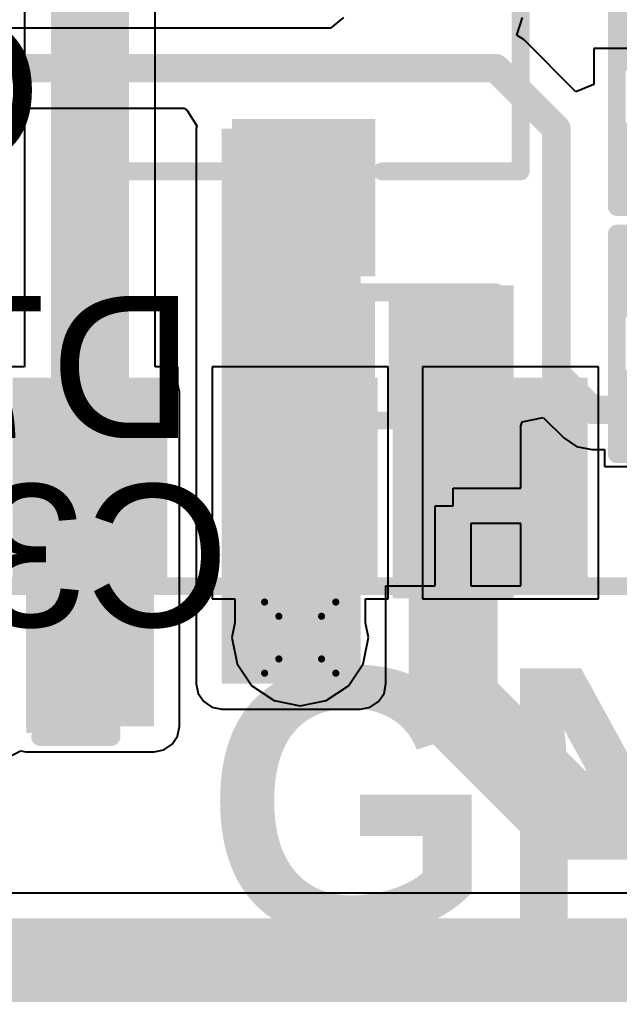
# Model space of a CAD drawing. Header units: inches. Extents: x -8 to 210, y -39 to 109.
# Drawn here: x 76.26 to 80.54, y 21.45 to 28.41 of the extents above; entities that cross this region are included whole.
import ezdxf

# ---------------------------------------------------------------- set-up
doc = ezdxf.new("R2010")
doc.units = ezdxf.units.IN
for name, color, linetype in [('Bottom Layer', 5, 'Continuous'), ('Bottom Overlay', 54, 'Continuous'), ('Bottom Paste', 16, 'Continuous'), ('Bottom Solder', 6, 'Continuous'), ('Drill Drawing', 1, 'Continuous'), ('Top Layer', 1, 'Continuous'), ('Top Overlay', 2, 'Continuous'), ('Top Paste', 8, 'Continuous'), ('Top Solder', 216, 'Continuous'), ('Via Holes', 16, 'Continuous')]:
    doc.layers.add(name, color=color, linetype=linetype)
doc.styles.add('Arial', font='', dxfattribs={"height": 0.2})
doc.styles.add('Arial_Bold', font='', dxfattribs={"height": 0.2})
doc.styles.get('Arial').set_extended_font_data('Arial')
doc.styles.get('Arial_Bold').set_extended_font_data('Arial', bold=True)

# ---------------------------------------------------------------- blocks, each defined once
blk = doc.blocks.new('SIM7500E_18')
at = {"layer": 'Top Layer'}
for points in [[(12.25, -23.95), (12.25, -22.65), (13.15, -22.65), (13.15, -23.95)], [(13.75, -23.95), (13.75, -22.65), (14.65, -22.65), (14.65, -23.95)], [(15.25, -23.95), (15.25, -22.65), (16.15, -22.65), (16.15, -23.95)]]:
    blk.add_hatch(color=1, dxfattribs=at).paths.add_polyline_path(points)
at = {"layer": 'Top Paste'}
for points in [[(12.25, -23.95), (12.25, -22.65), (13.15, -22.65), (13.15, -23.95)], [(13.75, -23.95), (13.75, -22.65), (14.65, -22.65), (14.65, -23.95)], [(15.25, -23.95), (15.25, -22.65), (16.15, -22.65), (16.15, -23.95)]]:
    blk.add_hatch(color=8, dxfattribs=at).paths.add_polyline_path(points)
at = {"layer": 'Top Solder'}
for points in [[(12.1484, -24.0516), (12.1484, -22.5484), (13.2516, -22.5484), (13.2516, -24.0516)], [(13.6484, -24.0516), (13.6484, -22.5484), (14.7516, -22.5484), (14.7516, -24.0516)], [(15.1484, -24.0516), (15.1484, -22.5484), (16.2516, -22.5484), (16.2516, -24.0516)]]:
    blk.add_hatch(color=216, dxfattribs=at).paths.add_polyline_path(points)
at = {"layer": 'Top Overlay'}
blk.add_lwpolyline([(-0.8524, -24.0382, 0.127, 0.127, 0), (23.2522, -24.0382, 0.127, 0.127, 0)], format="xyseb", dxfattribs=at)
blk = doc.blocks.new('R___0402_B_38')
at = {"layer": 'Bottom Layer'}
for points in [[(-0.2413, 0.3175), (-0.2413, -0.3175), (-0.6985, -0.3175), (-0.6985, 0.3175)], [(0.6985, 0.3175), (0.6985, -0.3175), (0.2413, -0.3175), (0.2413, 0.3175)]]:
    blk.add_hatch(color=5, dxfattribs=at).paths.add_polyline_path(points)
at = {"layer": 'Bottom Paste'}
for points in [[(-0.2413, 0.3175), (-0.2413, -0.3175), (-0.6985, -0.3175), (-0.6985, 0.3175)], [(0.6985, 0.3175), (0.6985, -0.3175), (0.2413, -0.3175), (0.2413, 0.3175)]]:
    blk.add_hatch(color=16, dxfattribs=at).paths.add_polyline_path(points)
at = {"layer": 'Bottom Solder'}
for points in [[(-0.1863, 0.3725), (-0.1863, -0.3725), (-0.7535, -0.3725), (-0.7535, 0.3725)], [(0.7535, 0.3725), (0.7535, -0.3725), (0.1863, -0.3725), (0.1863, 0.3725)]]:
    blk.add_hatch(color=6, dxfattribs=at).paths.add_polyline_path(points)
at = {"layer": 'Bottom Overlay'}
for points in [[(0.7874, 0.4064, 0.127, 0.127, 0), (-0.7874, 0.4064, 0.127, 0.127, 0)], [(-0.7874, -0.4064, 0.127, 0.127, 0), (-0.7874, 0.4064, 0.127, 0.127, 0)], [(0.8128, 0.4318, 0.00323, 0.00323, 0), (-0.8128, 0.4318, 0.00323, 0.00323, 0)], [(0.7874, -0.4064, 0.127, 0.127, 0), (0.7874, 0.4064, 0.127, 0.127, 0)], [(0.7874, -0.4064, 0.127, 0.127, 0), (-0.7874, -0.4064, 0.127, 0.127, 0)]]:
    blk.add_lwpolyline(points, format="xyseb", dxfattribs=at)
for points in [[(-0.8191, 0.4064, 0.0635, 0.0635, 1), (-0.7556, 0.4064, 0.0635, 0.0635, 1)], [(-0.8191, 0.4064, 0.0635, 0.0635, 1), (-0.7556, 0.4064, 0.0635, 0.0635, 1)], [(-0.8136, 0.4318, 0.00161, 0.00161, 1), (-0.812, 0.4318, 0.00161, 0.00161, 1)], [(0.7556, 0.4064, 0.0635, 0.0635, 1), (0.8191, 0.4064, 0.0635, 0.0635, 1)], [(0.7556, 0.4064, 0.0635, 0.0635, 1), (0.8191, 0.4064, 0.0635, 0.0635, 1)], [(0.812, 0.4318, 0.00161, 0.00161, 1), (0.8136, 0.4318, 0.00161, 0.00161, 1)], [(-0.8191, -0.4064, 0.0635, 0.0635, 1), (-0.7556, -0.4064, 0.0635, 0.0635, 1)], [(-0.8191, -0.4064, 0.0635, 0.0635, 1), (-0.7556, -0.4064, 0.0635, 0.0635, 1)], [(0.7556, -0.4064, 0.0635, 0.0635, 1), (0.8191, -0.4064, 0.0635, 0.0635, 1)], [(0.7556, -0.4064, 0.0635, 0.0635, 1), (0.8191, -0.4064, 0.0635, 0.0635, 1)]]:
    blk.add_lwpolyline(points, format="xyseb", close=True, dxfattribs=at)
blk = doc.blocks.new('R___0402_B_39')
at = {"layer": 'Bottom Layer'}
for points in [[(-0.2413, 0.3175), (-0.2413, -0.3175), (-0.6985, -0.3175), (-0.6985, 0.3175)], [(0.6985, 0.3175), (0.6985, -0.3175), (0.2413, -0.3175), (0.2413, 0.3175)]]:
    blk.add_hatch(color=5, dxfattribs=at).paths.add_polyline_path(points)
at = {"layer": 'Bottom Paste'}
for points in [[(-0.2413, 0.3175), (-0.2413, -0.3175), (-0.6985, -0.3175), (-0.6985, 0.3175)], [(0.6985, 0.3175), (0.6985, -0.3175), (0.2413, -0.3175), (0.2413, 0.3175)]]:
    blk.add_hatch(color=16, dxfattribs=at).paths.add_polyline_path(points)
at = {"layer": 'Bottom Solder'}
for points in [[(-0.1863, 0.3725), (-0.1863, -0.3725), (-0.7535, -0.3725), (-0.7535, 0.3725)], [(0.7535, 0.3725), (0.7535, -0.3725), (0.1863, -0.3725), (0.1863, 0.3725)]]:
    blk.add_hatch(color=6, dxfattribs=at).paths.add_polyline_path(points)
at = {"layer": 'Bottom Overlay'}
for points in [[(0.7874, 0.4064, 0.127, 0.127, 0), (-0.7874, 0.4064, 0.127, 0.127, 0)], [(-0.7874, -0.4064, 0.127, 0.127, 0), (-0.7874, 0.4064, 0.127, 0.127, 0)], [(0.8128, 0.4318, 0.00323, 0.00323, 0), (-0.8128, 0.4318, 0.00323, 0.00323, 0)], [(0.7874, -0.4064, 0.127, 0.127, 0), (0.7874, 0.4064, 0.127, 0.127, 0)], [(0.7874, -0.4064, 0.127, 0.127, 0), (-0.7874, -0.4064, 0.127, 0.127, 0)]]:
    blk.add_lwpolyline(points, format="xyseb", dxfattribs=at)
for points in [[(-0.8191, 0.4064, 0.0635, 0.0635, 1), (-0.7556, 0.4064, 0.0635, 0.0635, 1)], [(-0.8191, 0.4064, 0.0635, 0.0635, 1), (-0.7556, 0.4064, 0.0635, 0.0635, 1)], [(-0.8136, 0.4318, 0.00161, 0.00161, 1), (-0.812, 0.4318, 0.00161, 0.00161, 1)], [(0.7556, 0.4064, 0.0635, 0.0635, 1), (0.8191, 0.4064, 0.0635, 0.0635, 1)], [(0.7556, 0.4064, 0.0635, 0.0635, 1), (0.8191, 0.4064, 0.0635, 0.0635, 1)], [(0.812, 0.4318, 0.00161, 0.00161, 1), (0.8136, 0.4318, 0.00161, 0.00161, 1)], [(-0.8191, -0.4064, 0.0635, 0.0635, 1), (-0.7556, -0.4064, 0.0635, 0.0635, 1)], [(-0.8191, -0.4064, 0.0635, 0.0635, 1), (-0.7556, -0.4064, 0.0635, 0.0635, 1)], [(0.7556, -0.4064, 0.0635, 0.0635, 1), (0.8191, -0.4064, 0.0635, 0.0635, 1)], [(0.7556, -0.4064, 0.0635, 0.0635, 1), (0.8191, -0.4064, 0.0635, 0.0635, 1)]]:
    blk.add_lwpolyline(points, format="xyseb", close=True, dxfattribs=at)
blk = doc.blocks.new('SOT_23_B_70')
at = {"layer": 'Bottom Layer'}
for points in [[(-1.36, 1.46), (-0.54, 1.46), (-0.54, 0.54), (-1.36, 0.54)], [(0.54, 1.46), (1.36, 1.46), (1.36, 0.54), (0.54, 0.54)], [(-0.41, -0.54), (0.41, -0.54), (0.41, -1.46), (-0.41, -1.46)]]:
    blk.add_hatch(color=5, dxfattribs=at).paths.add_polyline_path(points)
at = {"layer": 'Bottom Paste'}
for points in [[(-1.36, 1.46), (-0.54, 1.46), (-0.54, 0.54), (-1.36, 0.54)], [(0.54, 1.46), (1.36, 1.46), (1.36, 0.54), (0.54, 0.54)], [(-0.41, -0.54), (0.41, -0.54), (0.41, -1.46), (-0.41, -1.46)]]:
    blk.add_hatch(color=16, dxfattribs=at).paths.add_polyline_path(points)
at = {"layer": 'Bottom Solder'}
for points in [[(-1.4616, 1.5616), (-0.4384, 1.5616), (-0.4384, 0.4384), (-1.4616, 0.4384)], [(0.4384, 1.5616), (1.4616, 1.5616), (1.4616, 0.4384), (0.4384, 0.4384)], [(-0.5116, -0.4384), (0.5116, -0.4384), (0.5116, -1.5616), (-0.5116, -1.5616)]]:
    blk.add_hatch(color=6, dxfattribs=at).paths.add_polyline_path(points)
at = {"layer": 'Bottom Overlay'}
for points in [[(-1.6764, 1.0414, 0.127, 0.127, 0), (-1.6764, 1.2954, 0.127, 0.127, 0)], [(-1.6764, 1.2954, 0.127, 0.127, 0), (-1.5494, 1.1684, 0.127, 0.127, 0)], [(-1.6764, 1.0414, 0.127, 0.127, 0), (-1.5494, 1.1684, 0.127, 0.127, 0)], [(-0.3302, 0.7874, 0.127, 0.127, 0), (0.3302, 0.7874, 0.127, 0.127, 0)], [(-1.5494, -0.8128, 0.127, 0.127, 0), (-1.5494, 0.5842, 0.127, 0.127, 0)], [(1.5494, -0.8128, 0.127, 0.127, 0), (1.5494, 0.5842, 0.127, 0.127, 0)], [(-1.5494, -0.8128, 0.127, 0.127, 0), (-0.5588, -0.8128, 0.127, 0.127, 0)], [(0.5588, -0.8128, 0.127, 0.127, 0), (1.5494, -0.8128, 0.127, 0.127, 0)]]:
    blk.add_lwpolyline(points, format="xyseb", dxfattribs=at)
for points in [[(-1.7082, 1.2954, 0.0635, 0.0635, 1), (-1.6446, 1.2954, 0.0635, 0.0635, 1)], [(-1.7082, 1.2954, 0.0635, 0.0635, 1), (-1.6446, 1.2954, 0.0635, 0.0635, 1)], [(-1.5812, 1.1684, 0.0635, 0.0635, 1), (-1.5176, 1.1684, 0.0635, 0.0635, 1)], [(-1.5812, 1.1684, 0.0635, 0.0635, 1), (-1.5176, 1.1684, 0.0635, 0.0635, 1)], [(-1.7082, 1.0414, 0.0635, 0.0635, 1), (-1.6446, 1.0414, 0.0635, 0.0635, 1)], [(-1.7082, 1.0414, 0.0635, 0.0635, 1), (-1.6446, 1.0414, 0.0635, 0.0635, 1)], [(-0.3619, 0.7874, 0.0635, 0.0635, 1), (-0.2984, 0.7874, 0.0635, 0.0635, 1)], [(0.2984, 0.7874, 0.0635, 0.0635, 1), (0.3619, 0.7874, 0.0635, 0.0635, 1)], [(-1.5812, 0.5842, 0.0635, 0.0635, 1), (-1.5176, 0.5842, 0.0635, 0.0635, 1)], [(1.5176, 0.5842, 0.0635, 0.0635, 1), (1.5812, 0.5842, 0.0635, 0.0635, 1)], [(-1.5812, -0.8128, 0.0635, 0.0635, 1), (-1.5176, -0.8128, 0.0635, 0.0635, 1)], [(-1.5812, -0.8128, 0.0635, 0.0635, 1), (-1.5176, -0.8128, 0.0635, 0.0635, 1)], [(-0.5905, -0.8128, 0.0635, 0.0635, 1), (-0.5271, -0.8128, 0.0635, 0.0635, 1)], [(0.5271, -0.8128, 0.0635, 0.0635, 1), (0.5905, -0.8128, 0.0635, 0.0635, 1)], [(1.5176, -0.8128, 0.0635, 0.0635, 1), (1.5812, -0.8128, 0.0635, 0.0635, 1)], [(1.5176, -0.8128, 0.0635, 0.0635, 1), (1.5812, -0.8128, 0.0635, 0.0635, 1)]]:
    blk.add_lwpolyline(points, format="xyseb", close=True, dxfattribs=at)
blk = doc.blocks.new('DFN1006_2L__B_106')
at = {"layer": 'Bottom Layer'}
for points in [[(-0.7, 0.33), (-0.15, 0.33), (-0.15, -0.33), (-0.7, -0.33)], [(0.15, 0.33), (0.7, 0.33), (0.7, -0.33), (0.15, -0.33)]]:
    blk.add_hatch(color=5, dxfattribs=at).paths.add_polyline_path(points)
at = {"layer": 'Bottom Overlay'}
blk.add_hatch(color=54, dxfattribs=at).paths.add_polyline_path([(-1.1429, -0.5051), (-0.8127, -0.5051), (-0.8127, 0.5109), (-1.1429, 0.5109)])
at = {"layer": 'Bottom Paste'}
for points in [[(-0.7, 0.33), (-0.15, 0.33), (-0.15, -0.33), (-0.7, -0.33)], [(0.15, 0.33), (0.7, 0.33), (0.7, -0.33), (0.15, -0.33)]]:
    blk.add_hatch(color=16, dxfattribs=at).paths.add_polyline_path(points)
at = {"layer": 'Bottom Solder'}
for points in [[(-0.8016, 0.4316), (-0.0484, 0.4316), (-0.0484, -0.4316), (-0.8016, -0.4316)], [(0.0484, 0.4316), (0.8016, 0.4316), (0.8016, -0.4316), (0.0484, -0.4316)]]:
    blk.add_hatch(color=6, dxfattribs=at).paths.add_polyline_path(points)
at = {"layer": 'Bottom Overlay'}
for points in [[(-0.8128, 0.4572, 0.127, 0.127, 0), (0.8128, 0.4572, 0.127, 0.127, 0)], [(-0.8128, -0.4572, 0.127, 0.127, 0), (-0.8128, 0.4572, 0.127, 0.127, 0)], [(0.8128, -0.4572, 0.127, 0.127, 0), (0.8128, 0.4572, 0.127, 0.127, 0)], [(-0.8128, -0.4572, 0.127, 0.127, 0), (0.8128, -0.4572, 0.127, 0.127, 0)]]:
    blk.add_lwpolyline(points, format="xyseb", dxfattribs=at)
for points in [[(-0.8446, 0.4572, 0.0635, 0.0635, 1), (-0.781, 0.4572, 0.0635, 0.0635, 1)], [(-0.8446, 0.4572, 0.0635, 0.0635, 1), (-0.781, 0.4572, 0.0635, 0.0635, 1)], [(0.781, 0.4572, 0.0635, 0.0635, 1), (0.8446, 0.4572, 0.0635, 0.0635, 1)], [(0.781, 0.4572, 0.0635, 0.0635, 1), (0.8446, 0.4572, 0.0635, 0.0635, 1)], [(-0.8446, -0.4572, 0.0635, 0.0635, 1), (-0.781, -0.4572, 0.0635, 0.0635, 1)], [(-0.8446, -0.4572, 0.0635, 0.0635, 1), (-0.781, -0.4572, 0.0635, 0.0635, 1)], [(0.781, -0.4572, 0.0635, 0.0635, 1), (0.8446, -0.4572, 0.0635, 0.0635, 1)], [(0.781, -0.4572, 0.0635, 0.0635, 1), (0.8446, -0.4572, 0.0635, 0.0635, 1)]]:
    blk.add_lwpolyline(points, format="xyseb", close=True, dxfattribs=at)
blk = doc.blocks.new('C___0402_B_121')
at = {"layer": 'Bottom Layer'}
for points in [[(-0.2413, 0.3175), (-0.2413, -0.3175), (-0.6985, -0.3175), (-0.6985, 0.3175)], [(0.6985, 0.3175), (0.6985, -0.3175), (0.2413, -0.3175), (0.2413, 0.3175)]]:
    blk.add_hatch(color=5, dxfattribs=at).paths.add_polyline_path(points)
at = {"layer": 'Bottom Paste'}
for points in [[(-0.2413, 0.3175), (-0.2413, -0.3175), (-0.6985, -0.3175), (-0.6985, 0.3175)], [(0.6985, 0.3175), (0.6985, -0.3175), (0.2413, -0.3175), (0.2413, 0.3175)]]:
    blk.add_hatch(color=16, dxfattribs=at).paths.add_polyline_path(points)
at = {"layer": 'Bottom Solder'}
for points in [[(-0.1813, 0.3775), (-0.1813, -0.3775), (-0.7585, -0.3775), (-0.7585, 0.3775)], [(0.7585, 0.3775), (0.7585, -0.3775), (0.1813, -0.3775), (0.1813, 0.3775)]]:
    blk.add_hatch(color=6, dxfattribs=at).paths.add_polyline_path(points)
at = {"layer": 'Bottom Overlay'}
for points in [[(-0.2794, 0.4064, 0.127, 0.127, 0), (-0.7874, 0.4064, 0.127, 0.127, 0)], [(-0.7874, 0.4064, 0.127, 0.127, 0), (-0.7874, -0.4064, 0.127, 0.127, 0)], [(0.7874, 0.4064, 0.127, 0.127, 0), (0.2794, 0.4064, 0.127, 0.127, 0)], [(0.7874, 0.4064, 0.127, 0.127, 0), (0.7874, -0.4064, 0.127, 0.127, 0)], [(-0.2794, -0.4064, 0.127, 0.127, 0), (-0.7874, -0.4064, 0.127, 0.127, 0)], [(0.7874, -0.4064, 0.127, 0.127, 0), (0.2794, -0.4064, 0.127, 0.127, 0)]]:
    blk.add_lwpolyline(points, format="xyseb", dxfattribs=at)
for points in [[(-0.8191, 0.4064, 0.0635, 0.0635, 1), (-0.7556, 0.4064, 0.0635, 0.0635, 1)], [(-0.8191, 0.4064, 0.0635, 0.0635, 1), (-0.7556, 0.4064, 0.0635, 0.0635, 1)], [(-0.3111, 0.4064, 0.0635, 0.0635, 1), (-0.2477, 0.4064, 0.0635, 0.0635, 1)], [(0.2477, 0.4064, 0.0635, 0.0635, 1), (0.3111, 0.4064, 0.0635, 0.0635, 1)], [(0.7556, 0.4064, 0.0635, 0.0635, 1), (0.8191, 0.4064, 0.0635, 0.0635, 1)], [(0.7556, 0.4064, 0.0635, 0.0635, 1), (0.8191, 0.4064, 0.0635, 0.0635, 1)], [(-0.8191, -0.4064, 0.0635, 0.0635, 1), (-0.7556, -0.4064, 0.0635, 0.0635, 1)], [(-0.8191, -0.4064, 0.0635, 0.0635, 1), (-0.7556, -0.4064, 0.0635, 0.0635, 1)], [(-0.3111, -0.4064, 0.0635, 0.0635, 1), (-0.2477, -0.4064, 0.0635, 0.0635, 1)], [(0.2477, -0.4064, 0.0635, 0.0635, 1), (0.3111, -0.4064, 0.0635, 0.0635, 1)], [(0.7556, -0.4064, 0.0635, 0.0635, 1), (0.8191, -0.4064, 0.0635, 0.0635, 1)], [(0.7556, -0.4064, 0.0635, 0.0635, 1), (0.8191, -0.4064, 0.0635, 0.0635, 1)]]:
    blk.add_lwpolyline(points, format="xyseb", close=True, dxfattribs=at)
blk = doc.blocks.new('C___0402_123')
at = {"layer": 'Top Layer'}
for points in [[(-0.6985, -0.3175), (-0.6985, 0.3175), (-0.2413, 0.3175), (-0.2413, -0.3175)], [(0.2413, -0.3175), (0.2413, 0.3175), (0.6985, 0.3175), (0.6985, -0.3175)]]:
    blk.add_hatch(color=1, dxfattribs=at).paths.add_polyline_path(points)
at = {"layer": 'Top Paste'}
for points in [[(-0.6985, -0.3175), (-0.6985, 0.3175), (-0.2413, 0.3175), (-0.2413, -0.3175)], [(0.2413, -0.3175), (0.2413, 0.3175), (0.6985, 0.3175), (0.6985, -0.3175)]]:
    blk.add_hatch(color=8, dxfattribs=at).paths.add_polyline_path(points)
at = {"layer": 'Top Solder'}
for points in [[(-0.7585, -0.3775), (-0.7585, 0.3775), (-0.1813, 0.3775), (-0.1813, -0.3775)], [(0.1813, -0.3775), (0.1813, 0.3775), (0.7585, 0.3775), (0.7585, -0.3775)]]:
    blk.add_hatch(color=216, dxfattribs=at).paths.add_polyline_path(points)
at = {"layer": 'Top Overlay'}
for points in [[(-0.2794, 0.4064, 0.127, 0.127, 0), (-0.7874, 0.4064, 0.127, 0.127, 0)], [(-0.7874, 0.4064, 0.127, 0.127, 0), (-0.7874, -0.4064, 0.127, 0.127, 0)], [(0.7874, 0.4064, 0.127, 0.127, 0), (0.2794, 0.4064, 0.127, 0.127, 0)], [(0.7874, 0.4064, 0.127, 0.127, 0), (0.7874, -0.4064, 0.127, 0.127, 0)], [(-0.2794, -0.4064, 0.127, 0.127, 0), (-0.7874, -0.4064, 0.127, 0.127, 0)], [(0.7874, -0.4064, 0.127, 0.127, 0), (0.2794, -0.4064, 0.127, 0.127, 0)]]:
    blk.add_lwpolyline(points, format="xyseb", dxfattribs=at)
for points in [[(-0.8191, 0.4064, 0.0635, 0.0635, 1), (-0.7556, 0.4064, 0.0635, 0.0635, 1)], [(-0.8191, 0.4064, 0.0635, 0.0635, 1), (-0.7556, 0.4064, 0.0635, 0.0635, 1)], [(-0.3111, 0.4064, 0.0635, 0.0635, 1), (-0.2477, 0.4064, 0.0635, 0.0635, 1)], [(0.2477, 0.4064, 0.0635, 0.0635, 1), (0.3111, 0.4064, 0.0635, 0.0635, 1)], [(0.7556, 0.4064, 0.0635, 0.0635, 1), (0.8191, 0.4064, 0.0635, 0.0635, 1)], [(0.7556, 0.4064, 0.0635, 0.0635, 1), (0.8191, 0.4064, 0.0635, 0.0635, 1)], [(-0.8191, -0.4064, 0.0635, 0.0635, 1), (-0.7556, -0.4064, 0.0635, 0.0635, 1)], [(-0.8191, -0.4064, 0.0635, 0.0635, 1), (-0.7556, -0.4064, 0.0635, 0.0635, 1)], [(-0.3111, -0.4064, 0.0635, 0.0635, 1), (-0.2477, -0.4064, 0.0635, 0.0635, 1)], [(0.2477, -0.4064, 0.0635, 0.0635, 1), (0.3111, -0.4064, 0.0635, 0.0635, 1)], [(0.7556, -0.4064, 0.0635, 0.0635, 1), (0.8191, -0.4064, 0.0635, 0.0635, 1)], [(0.7556, -0.4064, 0.0635, 0.0635, 1), (0.8191, -0.4064, 0.0635, 0.0635, 1)]]:
    blk.add_lwpolyline(points, format="xyseb", close=True, dxfattribs=at)

msp = doc.modelspace()

# ---------------------------------------------------------------- hatches: boundary and pattern name
at = {"layer": 'Bottom Layer'}
for points in [[(77.6986, 23.6728), (78.6892, 23.6728), (78.6892, 27.6352), (77.6986, 27.6352)], [(78.9178, 24.2824), (79.7814, 24.2824), (79.7814, 26.5176), (78.9178, 26.5176)], [(87.122, 20.5486), (87.122, 21.9964), (60.1472, 21.9964), (60.1472, 20.5486)], [(76.2, 19.8374), (87.122, 19.8374), (87.122, 21.8186), (76.2, 21.8186)]]:
    msp.add_hatch(color=5, dxfattribs=at).paths.add_polyline_path(points)
h = msp.add_hatch(color=5, dxfattribs=at)
edge = h.paths.add_edge_path()
edge.add_arc((78.2588, 24.0016), 0.3, 0, 360)
at = {"layer": 'Top Layer'}
msp.add_hatch(color=1, dxfattribs=at).paths.add_polyline_path([(76.3016, 23.368), (77.216, 23.368), (77.216, 25.7556), (76.3016, 25.7556)])
h = msp.add_hatch(color=1, dxfattribs=at)
edge = h.paths.add_edge_path()
edge.add_arc((78.2588, 24.0016), 0.3, 0, 360)
at = {"layer": 'Via Holes'}
h = msp.add_hatch(color=7, dxfattribs=at)
edge = h.paths.add_edge_path()
edge.add_arc((78.2588, 24.0016), 0.15, 0, 360)

# ---------------------------------------------------------------- linework, layer by layer
at = {"layer": 'Bottom Layer'}
for p, q in [((78.5688, 28.4292), (78.4738, 28.3519)), ((79.8053, 28.3022), (79.8438, 28.4292)), ((78.4738, 28.3519), (62.9699, 28.3519)), ((79.8558, 28.2684), (79.8053, 28.3022)), ((80.2259, 27.8984), (79.8558, 28.2684)), ((80.9244, 28.2067), (80.3529, 28.2067)), ((80.3529, 28.2067), (80.3529, 27.951)), ((80.3529, 27.951), (80.2259, 27.8984)), ((66.0461, 27.7821), (77.4302, 27.7821)), ((77.4302, 27.7821), (77.4526, 27.7649)), ((77.4526, 27.7649), (77.5213, 27.6551)), ((77.5213, 27.6551), (77.5173, 27.6352)), ((77.5173, 27.6352), (77.5173, 23.6728)), ((79.8434, 25.5429), (79.9919, 25.574)), ((79.9919, 25.574), (80.1388, 25.4272)), ((79.8322, 25.5143), (79.8434, 25.5429)), ((79.8322, 25.0698), (79.8322, 25.5143)), ((79.8322, 25.5143), (79.8322, 25.5143)), ((79.8322, 25.5143), (79.8322, 25.5143)), ((80.1388, 25.4272), (80.1388, 25.4272)), ((80.1388, 25.4272), (80.2312, 25.3654)), ((80.2312, 25.3654), (80.3402, 25.3437)), ((80.3402, 25.3437), (80.4291, 25.3437)), ((80.4291, 25.3437), (80.4291, 25.2222)), ((80.4291, 25.2222), (81.4197, 25.2222)), ((79.3496, 24.9428), (79.3496, 25.0698)), ((79.3496, 25.0698), (79.8322, 25.0698)), ((79.2226, 24.3713), (79.2226, 24.9428)), ((79.2226, 24.9428), (79.3496, 24.9428)), ((79.8322, 24.8158), (79.4766, 24.8158)), ((79.4766, 24.8158), (79.4766, 24.3713)), ((79.8322, 24.3713), (79.8322, 24.8158)), ((78.8705, 23.6728), (78.8705, 24.3713)), ((78.8705, 24.3713), (79.2226, 24.3713)), ((79.4766, 24.3713), (79.8322, 24.3713)), ((77.5173, 23.6728), (77.5311, 23.6034)), ((78.8567, 23.6034), (78.8705, 23.6728)), ((77.5311, 23.6034), (77.5704, 23.5446)), ((78.8174, 23.5446), (78.8567, 23.6034)), ((77.5704, 23.5446), (77.6292, 23.5053)), ((78.7586, 23.5053), (78.8174, 23.5446)), ((77.6292, 23.5053), (77.6986, 23.4915)), ((77.6986, 23.4915), (78.6892, 23.4915)), ((78.6892, 23.4915), (78.7586, 23.5053)), ((84.2857, 22.1777), (63.4238, 22.1777))]:
    msp.add_line(p, q, dxfattribs=at)
for points in [[(62.5856, 28.067, 0.2032, 0.2032, 0), (79.6544, 28.067, 0.2032, 0.2032, 0)], [(79.6544, 28.067, 0.2032, 0.2032, 0), (80.0862, 27.6352, 0.2032, 0.2032, 0)], [(80.0862, 25.8826, 0.2032, 0.2032, 0), (80.0862, 27.6352, 0.2032, 0.2032, 0)], [(79.2666, 25.0258, 0.635, 0.635, 0), (79.2666, 26.0096, 0.635, 0.635, 0)], [(80.0862, 25.8826, 0.2032, 0.2032, 0), (80.3402, 25.6286, 0.2032, 0.2032, 0)], [(80.3402, 25.6286, 0.2032, 0.2032, 0), (80.8442, 25.6286, 0.2032, 0.2032, 0)], [(79.2666, 25.0258, 0.635, 0.635, 0), (79.3496, 24.9428, 0.635, 0.635, 0)], [(79.3496, 23.5458, 0.635, 0.635, 0), (79.3496, 24.9428, 0.635, 0.635, 0)], [(79.3496, 23.5458, 0.635, 0.635, 0), (80.1624, 22.733, 0.635, 0.635, 0)], [(80.1624, 22.733, 0.635, 0.635, 0), (82.4484, 22.733, 0.635, 0.635, 0)]]:
    msp.add_lwpolyline(points, format="xyseb", dxfattribs=at)
for points in [[(79.6036, 28.067, 0.1016, 0.1016, 1), (79.7052, 28.067, 0.1016, 0.1016, 1)], [(79.6036, 28.067, 0.1016, 0.1016, 1), (79.7052, 28.067, 0.1016, 0.1016, 1)], [(80.0354, 27.6352, 0.1016, 0.1016, 1), (80.137, 27.6352, 0.1016, 0.1016, 1)], [(80.0354, 27.6352, 0.1016, 0.1016, 1), (80.137, 27.6352, 0.1016, 0.1016, 1)], [(79.1079, 26.0096, 0.3175, 0.3175, 1), (79.4254, 26.0096, 0.3175, 0.3175, 1)], [(80.0354, 25.8826, 0.1016, 0.1016, 1), (80.137, 25.8826, 0.1016, 0.1016, 1)], [(80.0354, 25.8826, 0.1016, 0.1016, 1), (80.137, 25.8826, 0.1016, 0.1016, 1)], [(80.2894, 25.6286, 0.1016, 0.1016, 1), (80.391, 25.6286, 0.1016, 0.1016, 1)], [(80.2894, 25.6286, 0.1016, 0.1016, 1), (80.391, 25.6286, 0.1016, 0.1016, 1)], [(79.1079, 25.0258, 0.3175, 0.3175, 1), (79.4254, 25.0258, 0.3175, 0.3175, 1)], [(79.1079, 25.0258, 0.3175, 0.3175, 1), (79.4254, 25.0258, 0.3175, 0.3175, 1)], [(79.1908, 24.9428, 0.3175, 0.3175, 1), (79.5084, 24.9428, 0.3175, 0.3175, 1)], [(79.1908, 24.9428, 0.3175, 0.3175, 1), (79.5084, 24.9428, 0.3175, 0.3175, 1)], [(79.1908, 23.5458, 0.3175, 0.3175, 1), (79.5084, 23.5458, 0.3175, 0.3175, 1)], [(79.1908, 23.5458, 0.3175, 0.3175, 1), (79.5084, 23.5458, 0.3175, 0.3175, 1)], [(80.0036, 22.733, 0.3175, 0.3175, 1), (80.3211, 22.733, 0.3175, 0.3175, 1)], [(80.0036, 22.733, 0.3175, 0.3175, 1), (80.3211, 22.733, 0.3175, 0.3175, 1)]]:
    msp.add_lwpolyline(points, format="xyseb", close=True, dxfattribs=at)
at = {"layer": 'Drill Drawing'}
for points in [[(78.0048, 24.2556, 0.0508, 0.0508, 0), (78.5128, 24.2556, 0.0508, 0.0508, 0)], [(78.0048, 23.7476, 0.0508, 0.0508, 0), (78.0048, 24.2556, 0.0508, 0.0508, 0)], [(78.5128, 23.7476, 0.0508, 0.0508, 0), (78.5128, 24.2556, 0.0508, 0.0508, 0)], [(78.1064, 24.154, 0.0508, 0.0508, 0), (78.4112, 24.154, 0.0508, 0.0508, 0)], [(78.1064, 23.8492, 0.0508, 0.0508, 0), (78.1064, 24.154, 0.0508, 0.0508, 0)], [(78.4112, 23.8492, 0.0508, 0.0508, 0), (78.4112, 24.154, 0.0508, 0.0508, 0)], [(78.1064, 23.8492, 0.0508, 0.0508, 0), (78.4112, 23.8492, 0.0508, 0.0508, 0)], [(78.0048, 23.7476, 0.0508, 0.0508, 0), (78.5128, 23.7476, 0.0508, 0.0508, 0)]]:
    msp.add_lwpolyline(points, format="xyseb", dxfattribs=at)
for points in [[(77.9921, 24.2556, 0.0254, 0.0254, 1), (78.0175, 24.2556, 0.0254, 0.0254, 1)], [(77.9921, 24.2556, 0.0254, 0.0254, 1), (78.0175, 24.2556, 0.0254, 0.0254, 1)], [(78.5001, 24.2556, 0.0254, 0.0254, 1), (78.5255, 24.2556, 0.0254, 0.0254, 1)], [(78.5001, 24.2556, 0.0254, 0.0254, 1), (78.5255, 24.2556, 0.0254, 0.0254, 1)], [(78.0937, 24.154, 0.0254, 0.0254, 1), (78.1191, 24.154, 0.0254, 0.0254, 1)], [(78.0937, 24.154, 0.0254, 0.0254, 1), (78.1191, 24.154, 0.0254, 0.0254, 1)], [(78.3985, 24.154, 0.0254, 0.0254, 1), (78.4239, 24.154, 0.0254, 0.0254, 1)], [(78.3985, 24.154, 0.0254, 0.0254, 1), (78.4239, 24.154, 0.0254, 0.0254, 1)], [(78.0937, 23.8492, 0.0254, 0.0254, 1), (78.1191, 23.8492, 0.0254, 0.0254, 1)], [(78.0937, 23.8492, 0.0254, 0.0254, 1), (78.1191, 23.8492, 0.0254, 0.0254, 1)], [(78.3985, 23.8492, 0.0254, 0.0254, 1), (78.4239, 23.8492, 0.0254, 0.0254, 1)], [(78.3985, 23.8492, 0.0254, 0.0254, 1), (78.4239, 23.8492, 0.0254, 0.0254, 1)], [(77.9921, 23.7476, 0.0254, 0.0254, 1), (78.0175, 23.7476, 0.0254, 0.0254, 1)], [(77.9921, 23.7476, 0.0254, 0.0254, 1), (78.0175, 23.7476, 0.0254, 0.0254, 1)], [(78.5001, 23.7476, 0.0254, 0.0254, 1), (78.5255, 23.7476, 0.0254, 0.0254, 1)], [(78.5001, 23.7476, 0.0254, 0.0254, 1), (78.5255, 23.7476, 0.0254, 0.0254, 1)]]:
    msp.add_lwpolyline(points, format="xyseb", close=True, dxfattribs=at)
at = {"layer": 'Top Layer'}
for p, q in [((76.2926, 32.9438), (76.2926, 25.9351)), ((77.225, 25.9351), (77.225, 32.7507)), ((76.2891, 25.9344), (76.131, 25.9344)), ((76.2926, 25.9351), (76.2891, 25.9344)), ((77.2285, 25.9344), (77.225, 25.9351)), ((77.3866, 25.9344), (77.2285, 25.9344)), ((77.3866, 25.8093), (77.3866, 25.9344)), ((78.8866, 25.9344), (77.631, 25.9344)), ((77.631, 25.9344), (77.631, 24.2788)), ((78.8866, 24.2788), (78.8866, 25.9344)), ((80.3866, 25.9344), (79.131, 25.9344)), ((79.131, 25.9344), (79.131, 24.2788)), ((80.3866, 24.2788), (80.3866, 25.9344)), ((77.3973, 25.7556), (77.3866, 25.8093)), ((77.3973, 23.368), (77.3973, 25.7556)), ((77.631, 24.2788), (77.7926, 24.2788)), ((77.7926, 24.2788), (77.7926, 24.1072)), ((78.725, 24.1072), (78.725, 24.2788)), ((78.725, 24.2788), (78.8866, 24.2788)), ((79.131, 24.2788), (80.3866, 24.2788)), ((77.7926, 24.1072), (77.7716, 24.0016)), ((78.746, 24.0016), (78.725, 24.1072)), ((77.7716, 24.0016), (77.8087, 23.8152)), ((78.7089, 23.8152), (78.746, 24.0016)), ((77.8087, 23.8152), (77.9143, 23.6571)), ((78.6033, 23.6571), (78.7089, 23.8152)), ((77.9143, 23.6571), (78.0724, 23.5515)), ((78.4452, 23.5515), (78.6033, 23.6571)), ((78.0724, 23.5515), (78.2588, 23.5144)), ((78.2588, 23.5144), (78.4452, 23.5515)), ((77.3835, 23.2986), (77.3973, 23.368)), ((77.3442, 23.2398), (77.3835, 23.2986)), ((76.1365, 23.1267), (76.2635, 23.1943)), ((76.2635, 23.1943), (76.3016, 23.1867)), ((76.3016, 23.1867), (77.216, 23.1867)), ((77.216, 23.1867), (77.2854, 23.2005)), ((77.2854, 23.2005), (77.3442, 23.2398))]:
    msp.add_line(p, q, dxfattribs=at)
for points in [[(76.7588, 25.2066, 0.5588, 0.5588, 0), (76.7588, 32.9438, 0.5588, 0.5588, 0)], [(76.7588, 25.2066, 0.5588, 0.5588, 0), (76.7588, 25.3066, 0.5588, 0.5588, 0)], [(78.2588, 24.0016, 0.5588, 0.5588, 0), (78.2588, 25.2066, 0.5588, 0.5588, 0)]]:
    msp.add_lwpolyline(points, format="xyseb", dxfattribs=at)
for points in [[(76.6191, 25.3066, 0.2794, 0.2794, 1), (76.8985, 25.3066, 0.2794, 0.2794, 1)], [(76.6191, 25.2066, 0.2794, 0.2794, 1), (76.8985, 25.2066, 0.2794, 0.2794, 1)], [(76.6191, 25.2066, 0.2794, 0.2794, 1), (76.8985, 25.2066, 0.2794, 0.2794, 1)], [(78.1191, 25.2066, 0.2794, 0.2794, 1), (78.3985, 25.2066, 0.2794, 0.2794, 1)], [(78.1191, 24.0016, 0.2794, 0.2794, 1), (78.3985, 24.0016, 0.2794, 0.2794, 1)]]:
    msp.add_lwpolyline(points, format="xyseb", close=True, dxfattribs=at)

# ---------------------------------------------------------------- block references
for name, p in [('SIM7500E_18', (64.0588, 48.4066)), ('SOT_23_B_70', (78.2828, 28.1432)), ('DFN1006_2L__B_106', (78.8416, 26.0096))]:
    msp.add_blockref(name, p)
for name, p, rotation in [('R___0402_B_38', (80.9244, 27.8638), 270), ('R___0402_B_39', (80.9244, 26.0985), 270), ('C___0402_B_121', (78.8797, 24.9428), 180), ('C___0402_123', (76.1238, 23.6982), 180)]:
    msp.add_blockref(name, p, dxfattribs=dict(rotation=rotation))

# ---------------------------------------------------------------- texts
at = {"layer": 'Bottom Overlay', "style": 'Arial', "text_generation_flag": 2}
for s, p in [('Q5', (76.4114, 27.3974)), ('D7', (77.5036, 25.4256)), ('C39', (77.7574, 24.0794))]:
    msp.add_text(s, height=1.016, dxfattribs=at).set_placement(p)
at = {"layer": 'Top Overlay', "style": 'Arial_Bold'}
msp.add_text('GND', height=1.905, rotation=360, dxfattribs=at).set_placement((77.5783, 21.8762))

doc.saveas('drawing.dxf')
